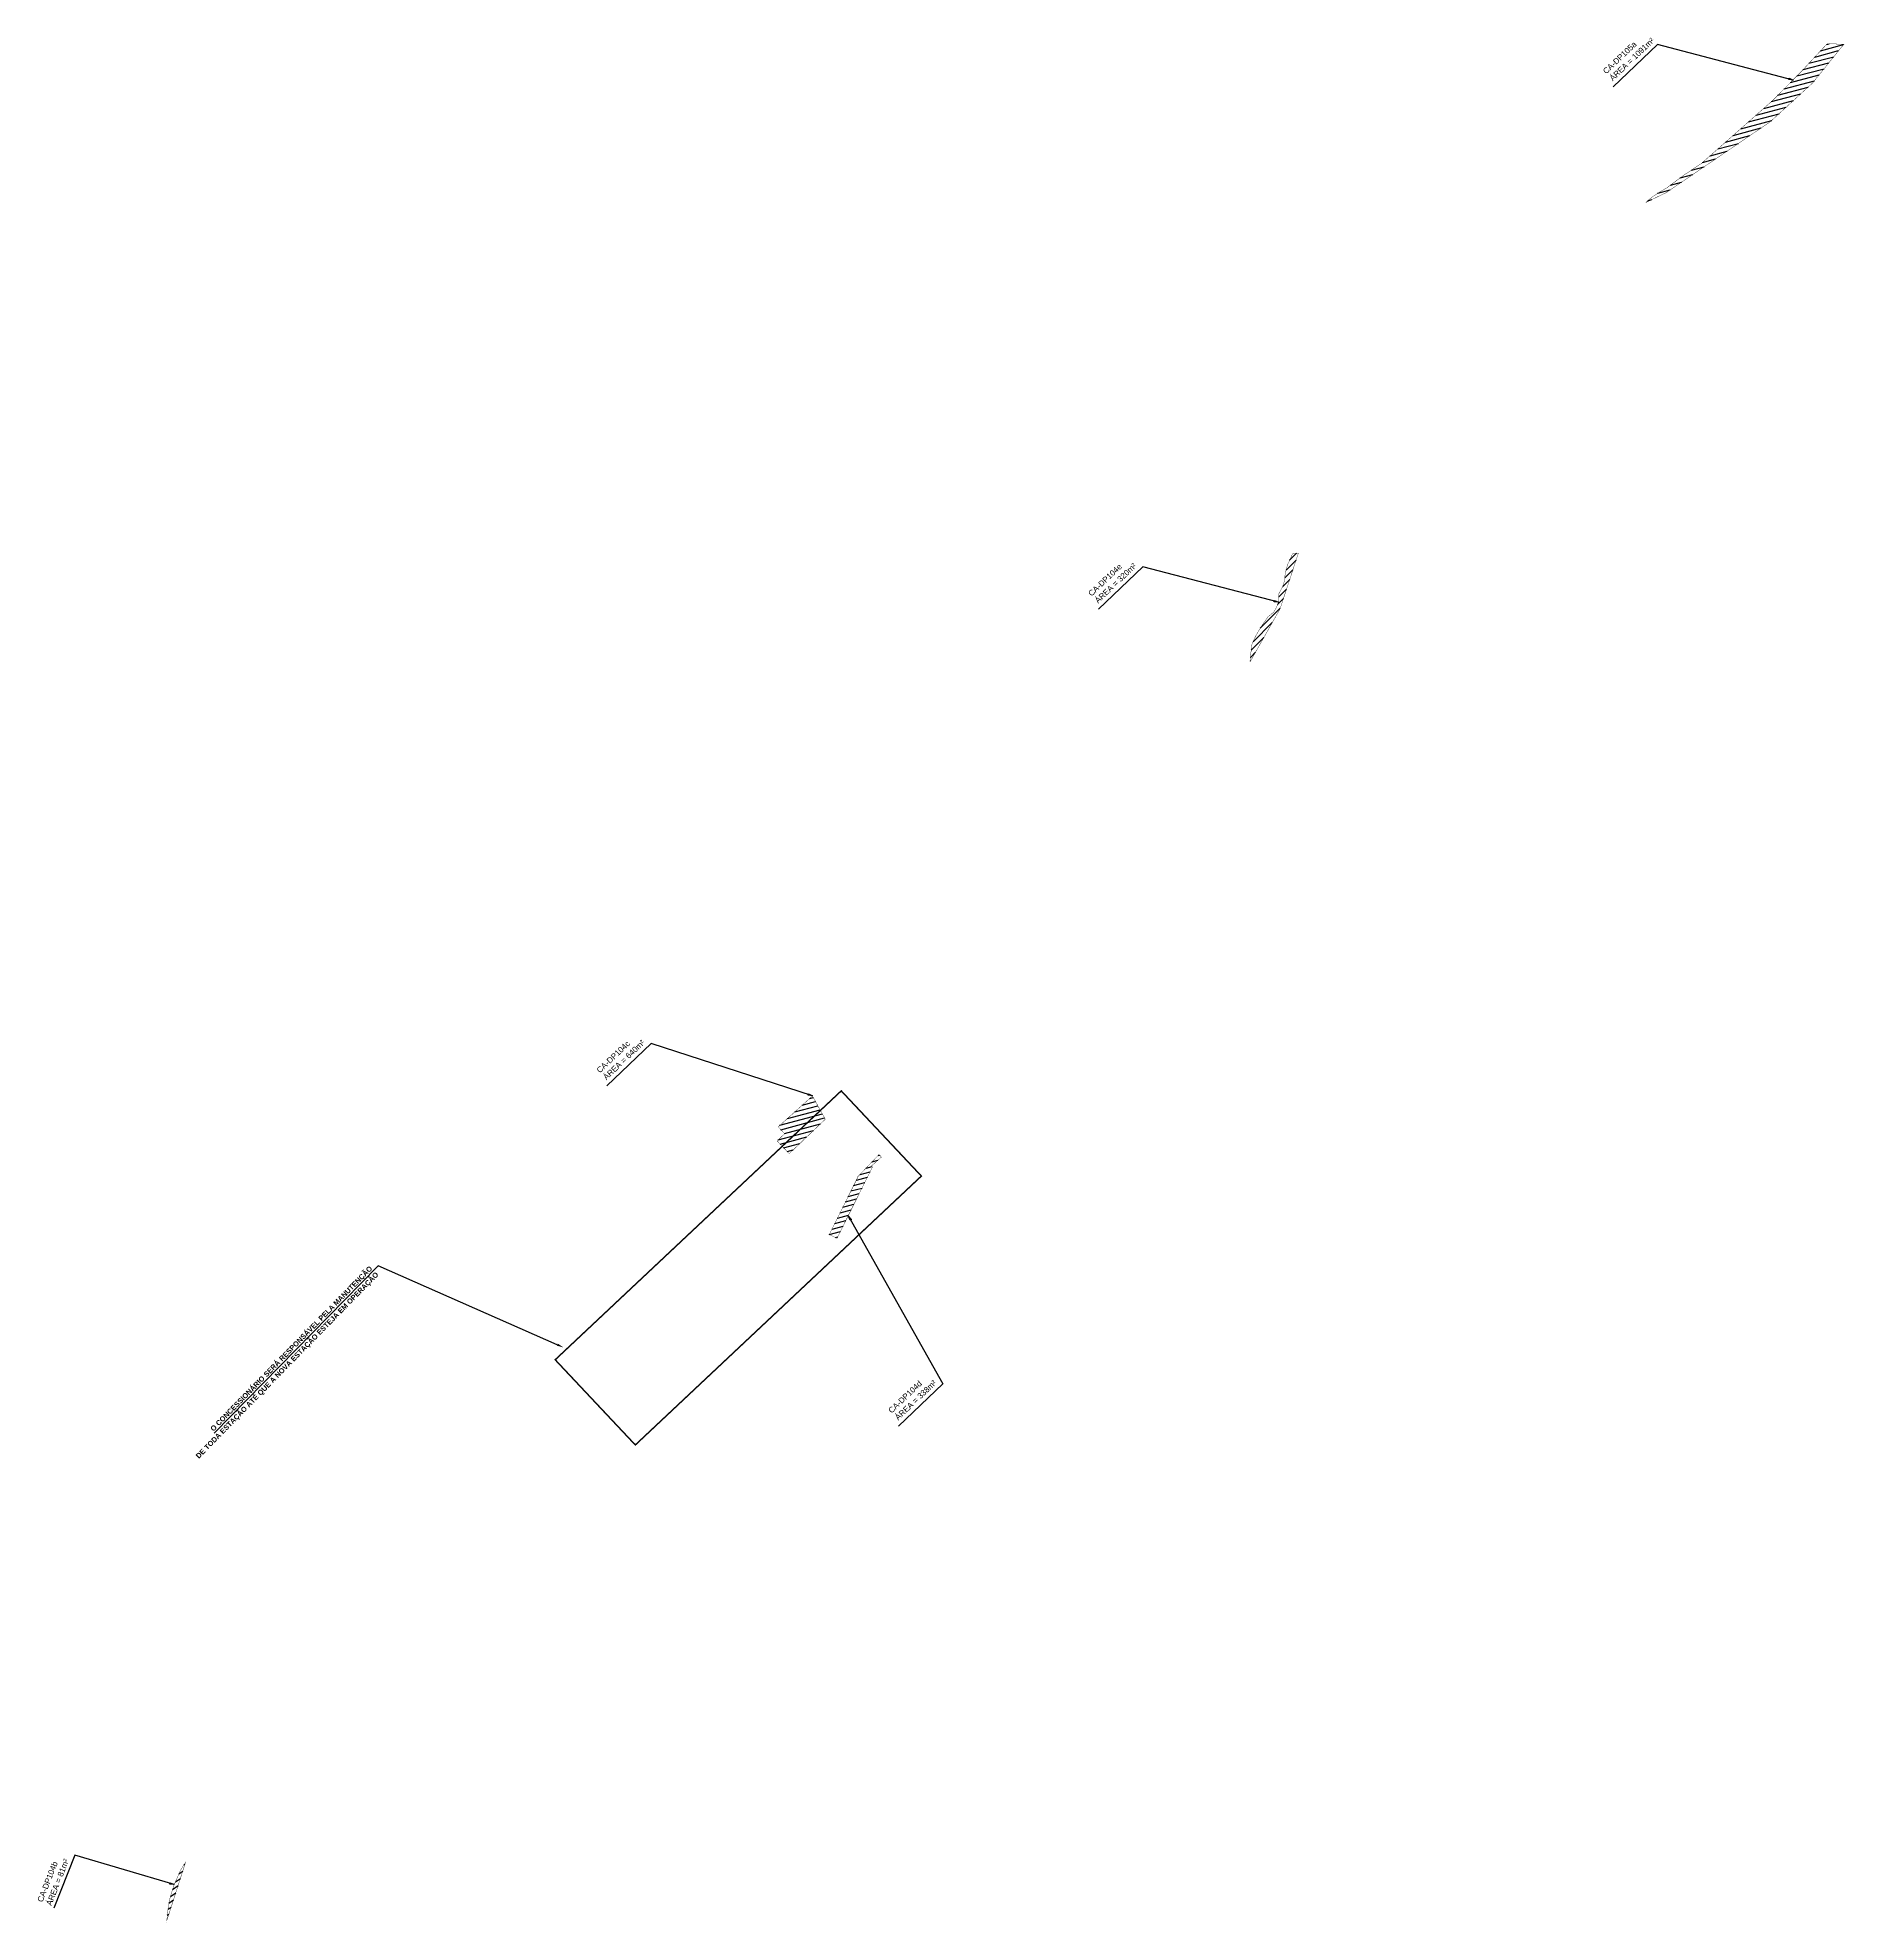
# Model space of a CAD drawing. Header units: metres. Extents: x 287051 to 328239, y 7396995 to 7466021.
# Drawn here: x 320111 to 321371, y 7414134 to 7415450 of the extents above; entities that cross this region are included whole.
import ezdxf
from ezdxf import colors
from ezdxf.entities.mleader import LeaderData, LeaderLine
from ezdxf.math import Vec2, Vec3

# ---------------------------------------------------------------- set-up
doc = ezdxf.new("R2010")
doc.units = ezdxf.units.M
doc.header["$LTSCALE"] = 10
doc.linetypes.add('DASHED2', pattern=[0.375, 0.25, -0.125])
doc.layers.add('DESAPROPRIAÇÃO', color=160, linetype='Continuous')
doc.layers.add('U-HZ-TEXTO-DESAP', color=2, linetype='Continuous')
doc.styles.add('ARIAL', font='arial.ttf')
doc.styles.add('DIM', font='arial.ttf', dxfattribs={"width": 0.8})
doc.dimstyles.new('U-1_2000', dxfattribs={"dimscale": 2, "dimtxt": 1.5, "dimasz": 0.75, "dimexe": 0.75, "dimexo": 0.75, "dimgap": 0.25, "dimtad": 1, "dimzin": 4, "dimtxsty": 'DIM', "dimblk": 'ARCHTICK', "dimcen": 0.7, "dimdle": 0.75, "dimclrd": 256, "dimclre": 256, "dimclrt": 256, "dimaunit": 1, "dimadec": 3, "dimazin": 2, "dimtfac": 1, "dimtofl": 0, "dimtmove": 0, "dimatfit": 3, "dimldrblk": 'CLOSEDBLANK', "dimfxl": 0, "dimtolj": 1, "dimtzin": 0, "dimlwd": -1, "dimlwe": -1, "dimarcsym": 0})
pattern_1 = [(195, (0, 0), (0.8217504682005035, -3.066814498467791), [])]

# ---------------------------------------------------------------- blocks, each defined once
blk = doc.blocks.new('_ArchTick')
at = {"color": 0, "linetype": 'ByBlock', "const_width": 0.15}
blk.add_lwpolyline([(-0.5, -0.5), (0.5, 0.5)], dxfattribs=at)

msp = doc.modelspace()

# ---------------------------------------------------------------- hatches: boundary and pattern name
at = {"layer": 'DESAPROPRIAÇÃO', "transparency": 33554687}
h = msp.add_hatch(dxfattribs=at)
h.set_pattern_fill('ANSI31', color=256, angle=150)
h.set_pattern_definition(pattern_1)
h.paths.add_polyline_path([(321247.0751158627, 7415341.479142275), (321233.059851551, 7415334.717240733), (321234.6322529384, 7415336.235530971), (321238.9718514277, 7415339.588278269), (321243.4512088523, 7415342.456405728), (321247.6072635287, 7415344.844652412), (321251.3238936678, 7415347.645291884), (321255.2769526501, 7415350.599093439), (321259.3571968048, 7415353.693572095), (321263.5915157694, 7415356.384068393), (321267.5089854341, 7415359.142740368), (321271.7197343378, 7415361.879417538), (321321.7370043318, 7415406.088158382), (321342.6477350178, 7415427.322007114), (321359.5336922848, 7415445.49713508), (321368.4689508171, 7415445.230477027), (321371.2208122314, 7415445.14835226), (321368.1797438149, 7415441.451931959), (321349.3240237021, 7415418.070480259), (321319.7711389159, 7415390.990720958)])
h = msp.add_hatch(dxfattribs=at)
h.set_pattern_fill('ANSI31', color=256)
h.set_pattern_definition([(45, (20000, 0), (-2.245064030267288, 2.245064030267288), [])])
h.paths.add_polyline_path([(320977.7309855719, 7415051.038836493), (320956.8608041807, 7415014.130745662), (320956.6937539685, 7415014.478252074), (320957.9646941819, 7415025.841048743), (320960.3718831458, 7415031.34899113), (320963.0035484794, 7415036.105965631), (320965.9093165547, 7415040.567050275), (320969.2568494198, 7415045.328901179), (320973.2859008188, 7415048.721392432), (320975.2114879919, 7415051.949184659), (320976.5610462374, 7415055.555947796), (320976.8371490784, 7415061.471406402), (320979.5153910653, 7415066.537431986), (320980.7707589534, 7415070.552926187), (320981.315261189, 7415075.983985315), (320982.9597531421, 7415081.844939269), (320986.4543074135, 7415089.42831847), (320990.4897760553, 7415089.898864756)])
h = msp.add_hatch(dxfattribs=at)
h.set_pattern_fill('ANSI31', color=256, angle=150)
h.set_pattern_definition(pattern_1)
h.paths.add_polyline_path([(320660.3209070935, 7414694.680619235), (320635.19042163, 7414670.625017442), (320626.6808631329, 7414679.510618263), (320631.9523484843, 7414684.556631099), (320627.4808437292, 7414689.366453657), (320651.3732963271, 7414710.912727112)])
h = msp.add_hatch(dxfattribs=at)
h.set_pattern_fill('ANSI31', color=256, angle=150)
h.set_pattern_definition(pattern_1)
h.paths.add_polyline_path([(320693.202570794, 7414661.210125158), (320668.4878704984, 7414611.524455625), (320663.1156100878, 7414614.196731297), (320682.7875131066, 7414653.744517065), (320682.6340436197, 7414654.101098342), (320697.8579248913, 7414670.083962458), (320699.5064921851, 7414668.240279284), (320692.6560539097, 7414662.114688959)])
h = msp.add_hatch(dxfattribs=at)
h.set_pattern_fill('ANSI31', color=256, angle=170)
h.set_pattern_definition([(215, (0, 0), (1.821105185414571, -2.600807740617549), [])])
h.paths.add_polyline_path([(320209.9534951023, 7414163.736980018), (320200.75934996, 7414135.132757453), (320201.086522422, 7414138.774835721), (320201.7623466555, 7414144.188983293), (320202.66458472, 7414149.765532661), (320204.2139881245, 7414155.103572617), (320205.9244371378, 7414160.323601382), (320208.1062094097, 7414165.261952905), (320210.3240056388, 7414170.293731633), (320213.2962014118, 7414175.068531649), (320213.8303579264, 7414175.879178346)])

# ---------------------------------------------------------------- linework, layer by layer
at = {"color": 7, "linetype": 'DASHED2', "ltscale": 4, "const_width": 1, "flags": 128}
msp.add_lwpolyline([(320471.8182858143, 7414526.747894726), (320671.4470412196, 7414714.468050099), (320727.3758061369, 7414654.991273566), (320527.7470507321, 7414467.271118192), (320471.8182858143, 7414526.747894725)], dxfattribs=at)
at = {"layer": 'DESAPROPRIAÇÃO', "transparency": 33554687, "const_width": 0.25, "flags": 128}
for points in [[(321247.0751158627, 7415341.479142275), (321233.059851551, 7415334.717240733), (321234.6322529384, 7415336.235530971), (321238.9718514277, 7415339.588278269), (321243.4512088523, 7415342.456405728), (321247.6072635287, 7415344.844652412), (321251.3238936678, 7415347.645291884), (321255.2769526501, 7415350.599093439), (321259.3571968048, 7415353.693572095), (321263.5915157694, 7415356.384068393), (321267.5089854341, 7415359.142740368), (321271.7197343378, 7415361.879417538), (321321.7370043318, 7415406.088158382), (321342.6477350178, 7415427.322007114), (321359.5336922848, 7415445.49713508), (321368.4689508171, 7415445.230477027), (321371.2208122314, 7415445.14835226), (321368.1797438149, 7415441.451931959), (321349.3240237021, 7415418.070480259), (321319.7711389159, 7415390.990720958), (321247.0751158627, 7415341.479142275)], [(320977.7309855719, 7415051.038836493), (320956.8608041807, 7415014.130745662), (320956.6937539685, 7415014.478252074), (320957.9646941819, 7415025.841048743), (320960.3718831458, 7415031.34899113), (320963.0035484794, 7415036.105965631), (320965.9093165547, 7415040.567050275), (320969.2568494198, 7415045.328901179), (320973.2859008188, 7415048.721392432), (320975.2114879919, 7415051.949184659), (320976.5610462374, 7415055.555947796), (320976.8371490784, 7415061.471406402), (320979.5153910653, 7415066.537431986), (320980.7707589534, 7415070.552926187), (320981.315261189, 7415075.983985315), (320982.9597531421, 7415081.844939269), (320986.4543074135, 7415089.42831847), (320990.4897760553, 7415089.898864756), (320977.7309855719, 7415051.038836493)], [(320660.3209070935, 7414694.680619235), (320635.19042163, 7414670.625017442), (320626.6808631329, 7414679.510618263), (320631.9523484843, 7414684.556631099), (320627.4808437292, 7414689.366453657), (320651.3732963271, 7414710.912727112), (320660.3209070935, 7414694.680619235)], [(320693.202570794, 7414661.210125158), (320668.4878704984, 7414611.524455625), (320663.1156100878, 7414614.196731297), (320682.7875131066, 7414653.744517065), (320682.6340436197, 7414654.101098342), (320697.8579248913, 7414670.083962458), (320699.5064921851, 7414668.240279284), (320692.6560539097, 7414662.114688959), (320693.202570794, 7414661.210125158)], [(320209.9534951023, 7414163.736980018), (320200.75934996, 7414135.132757453), (320201.086522422, 7414138.774835721), (320201.7623466555, 7414144.188983293), (320202.66458472, 7414149.765532661), (320204.2139881245, 7414155.103572617), (320205.9244371378, 7414160.323601382), (320208.1062094097, 7414165.261952905), (320210.3240056388, 7414170.293731633), (320213.2962014118, 7414175.068531649), (320213.8303579264, 7414175.879178346), (320209.9534951023, 7414163.736980018)]]:
    msp.add_lwpolyline(points, close=True, dxfattribs=at)

# ---------------------------------------------------------------- texts
at = {"layer": 'U-HZ-TEXTO-DESAP', "color": 2, "linetype": 'Continuous', "lineweight": -3, "char_height": 4, "attachment_point": 7, "style": 'ARIAL'}
for s, insert, width, rotation in [('\\pi72.763;{\\C256;\\P\\pi0;CA-DP105a\\PÁREA = 1091m²}', (321209.9560112315, 7415419.174844005), 72.76315872485243, 43.54627330762747), ('\\pi72.763;{\\C256;\\P\\pi0;CA-DP104e\\PÁREA = 320m²}', (320850.7606810684, 7415054.559813623), 72.76315872485243, 43.54627330762747), ('\\pi72.763;{\\C256;\\P\\pi0;CA-DP104c\\PÁREA = 640m²}', (320507.6446795294, 7414721.731733464), 72.76315872485243, 43.54627330762747), ('\\pi72.763;{\\C256;\\P\\pi0;CA-DP104d\\PÁREA = 338m²}', (320711.2356732567, 7414484.228742011), 72.76315872485243, 43.54627330762747), ('\\pi67.217;{\\C256;\\P\\pi0;CA-DP104b\\PÁREA = 81m²}', (320120.2641566351, 7414145.306308118), 67.21687379088925, 68.7863205364054)]:
    msp.add_mtext(s, dxfattribs=dict(at, insert=insert, width=width, rotation=rotation))

# ---------------------------------------------------------------- leaders
at = {"color": 7}
ml = msp.add_multileader_mtext('Standard', dxfattribs=at)
ml.set_content('{\\fArial|b1|i0|c0|p34;\\C7;O CONCESSIONÁRIO SERÁ RESPONSÁVEL PELA MANUTENÇÃO\\PDE TODA ESTAÇÃO ATÉ QUE A NOVA ESTAÇÃO ESTEJA EM OPERAÇÃO}', color=6, style='ARIAL')
ml.set_leader_properties(linetype='Continuous')
ml.build(insert=Vec2(0, 0))
ml.multileader.update_dxf_attribs({"text_right_attachment_type": 6, "dogleg_length": 0.5399999999999999, "arrow_head_size": 4.8})
ctx = ml.context
ctx.base_point, ctx.char_height, ctx.arrow_head_size, ctx.landing_gap_size, ctx.plane_origin, ctx.plane_x_axis, ctx.plane_y_axis = Vec3(320215.8417544822, 7414460.418874782), 3.599999999999999, 4.8, 3.6, Vec3(320434.8278189187, 7414508.644290332), Vec3(0.6994848638131395, 0.7146474132719671), Vec3(-0.7146474132719671, 0.6994848638131395)
ctx.right_attachment, ctx.text_align_type = 6, 2
notes = []
notes.append((ctx, [(1, (1, 1, 0), (320348.2673686994, 7414592.406236208), (-0.6994848638131395, -0.7146474132719671), 0.648, [(0, [(320477.6814131953, 7414535.341243291)], 0, [])])]))
ctx.mtext.insert, ctx.mtext.text_direction, ctx.mtext.rotation, ctx.mtext.alignment, ctx.mtext.line_spacing_style, ctx.mtext.flow_direction = Vec3(320341.9879096947, 7414592.608275037), Vec3(0.6994848638131395, 0.7146474132719671), 0.796119910359951, 3, 2, 5
at = {"layer": 'U-HZ-TEXTO-DESAP', "color": 2, "linetype": 'Continuous', "lineweight": -3}
for points in [[(321335.7563764006, 7415420.170978177), (321241.1096942634, 7415445.003989586), (321210.246384249, 7415415.354091595)], [(320976.5610462374, 7415055.555947796), (320881.9143641003, 7415080.388959204), (320851.0510540858, 7415050.739061213)], [(320651.3732963271, 7414710.912727112), (320538.7983625613, 7414747.560879044), (320507.9350525469, 7414717.910981053)], [(320676.6062863734, 7414627.070369576), (320742.3893562886, 7414510.057887591), (320711.5260462742, 7414480.407989601)], [(320205.9244371378, 7414160.323601382), (320136.5728371372, 7414180.787538634), (320121.858422115, 7414144.009247993)]]:
    msp.add_leader(points, dimstyle='U-1_2000', override={"dimscale": 1, "dimasz": 3}, dxfattribs=at)
for ctx, leaders in notes:
    for number, flags, end, landing, length, lines in leaders:
        leader = LeaderData()
        leader.index, (leader.has_last_leader_line, leader.has_dogleg_vector, leader.attachment_direction) = number, flags
        leader.last_leader_point, leader.dogleg_vector, leader.dogleg_length = Vec3(end), Vec3(landing), length
        for number, points, colour, breaks in lines:
            line = LeaderLine()
            line.index, line.vertices, line.color, line.breaks = number, Vec3.list(points), colors.encode_raw_color(colour), breaks
            leader.lines.append(line)
        ctx.leaders.append(leader)

doc.saveas('drawing.dxf')
